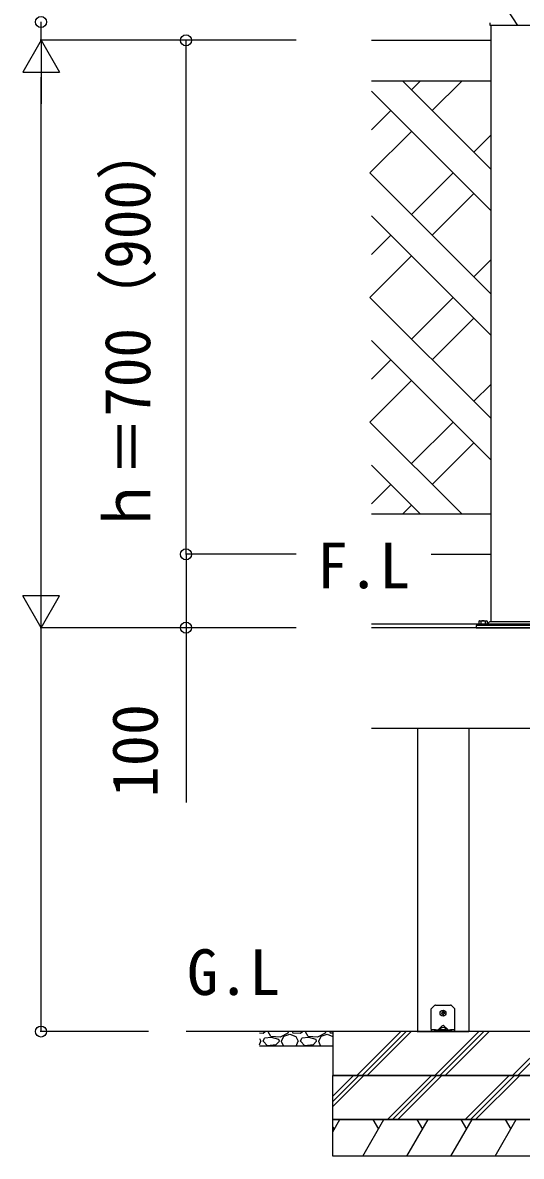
# Model space of a CAD drawing. Units: millimetres, scale not verified. Extents: x -4375 to 4375, y -6502 to 6475.
# Drawn here: x -1372 to -693, y 78 to 1622 of the extents above; entities that cross this region are included whole.
import ezdxf
from ezdxf.enums import TextEntityAlignment as Align

# ---------------------------------------------------------------- set-up
doc = ezdxf.new("R2010")
doc.units = ezdxf.units.MM
doc.header["$LTSCALE"] = 30
for name, color, linetype in [('0-1_USER1', 3, 'Continuous'), ('0-2_YKK_13', 4, 'Continuous'), ('0-3_YKK_A1', 4, 'Continuous'), ('0-4_YKK_D', 6, 'Continuous')]:
    doc.layers.add(name, color=color, linetype=linetype)
doc.styles.add('ＭＳ ゴシック', font='')
doc.styles.get('ＭＳ ゴシック').set_extended_font_data('MS Gothic')

msp = doc.modelspace()

# ---------------------------------------------------------------- linework, layer by layer
at = {"layer": '0-2_YKK_13'}
for p, q in [((-816, 279.2), (-811.59, 283.61)), ((-816, 251.2), (-816, 279.2)), ((-810.17, 284.2), (-789.83, 284.2)), ((-788.41, 283.61), (-784, 279.2)), ((-784, 251.2), (-784, 279.2)), ((-802.24, 273.7), (-801.14, 273.72)), ((-802.24, 272.7), (-801.14, 272.68)), ((-801.14, 273.72), (-800.62, 273.82)), ((-801.14, 272.68), (-800.62, 272.58)), ((-800.52, 274.34), (-800.62, 273.82)), ((-800.52, 272.06), (-800.62, 272.58)), ((-800.5, 275.44), (-800.52, 274.34)), ((-800.5, 270.96), (-800.52, 272.06)), ((-799.5, 275.44), (-799.48, 274.34)), ((-799.5, 270.96), (-799.48, 272.06)), ((-799.48, 274.34), (-799.38, 273.82)), ((-799.48, 272.06), (-799.38, 272.58)), ((-798.86, 273.72), (-799.38, 273.82)), ((-798.86, 272.68), (-799.38, 272.58)), ((-797.76, 273.7), (-798.86, 273.72)), ((-797.76, 272.7), (-798.86, 272.68)), ((-816, 251.2), (-816, 250.7)), ((-816, 250.7), (-816, 248.2)), ((-811.59, 250.7), (-816, 250.7)), ((-816, 248.2), (-811.59, 248.2)), ((-810.17, 250.7), (-811.59, 250.7)), ((-811.59, 250.7), (-811.59, 248.2)), ((-811.59, 248.2), (-810.17, 248.2)), ((-810.17, 250.7), (-789.83, 250.7)), ((-810.17, 248.2), (-789.83, 248.2)), ((-805.9, 251.2), (-801.44, 255.66)), ((-804, 251.62), (-804, 251.2)), ((-796.5, 250.7), (-803.5, 250.7)), ((-798.56, 255.66), (-794.1, 251.2)), ((-796, 251.62), (-796, 251.2)), ((-788.41, 250.7), (-789.83, 250.7)), ((-789.83, 248.2), (-788.41, 248.2)), ((-788.41, 248.2), (-788.41, 250.7)), ((-788.41, 248.2), (-784, 248.2)), ((-784, 250.7), (-784, 251.2))]:
    msp.add_line(p, q, dxfattribs=at)
msp.add_lwpolyline([(-784, 248.2), (-784, 250.7), (-788.41, 250.7)], dxfattribs=at)
msp.add_circle((-800, 273.2), 4, dxfattribs=at)
for centre, radius, start, end in [((-810.17, 282.2), 2, 90, 135), ((-789.83, 282.2), 2, 45, 90), ((-800, 273.2), 2.3, 167.44414, 192.55586), ((-800, 273.2), 2.3, 77.44414, 102.55586), ((-800, 273.2), 2.3, 257.44414, 282.55586), ((-800, 273.2), 2.3, 347.44414, 12.55586), ((-803, 251.62), 1, 126.03188, 180), ((-803.5, 251.2), 0.5, 180, 270), ((-800, 247.5), 6.1, 53.96812, 126.03188), ((-796.5, 251.2), 0.5, 270, 0), ((-797, 251.62), 1, 0, 53.96812)]:
    msp.add_arc(centre, radius, start, end, dxfattribs=at)
for centre, major_axis, ratio, start_param, end_param in [((-805.4, 251.2), (-0.688, -0.425), 0.381966, 5.2659633, 6.8367597), ((-800, 252.77), (0, -3.54), 0.707107, 2.5261129, 3.7570724), ((-794.6, 251.2), (-0.688, 0.425), 0.381966, 2.5880183, 4.1588146)]:
    msp.add_ellipse(centre, major_axis=major_axis, ratio=ratio, start_param=start_param, end_param=end_param, dxfattribs=at)
at = {"layer": '0-3_YKK_A1'}
for p, q in [((-735, 1618.2), (-735, 806.2)), ((-897.5, 1598.2), (-735, 1598.2)), ((-897.5, 1543.2), (-735, 1543.2)), ((-735, 1366.28), (-897.5, 1528.78)), ((-735, 1422.85), (-855.35, 1543.2)), ((-830.53, 1543.2), (-842.94, 1530.79)), ((-773.97, 1543.2), (-814.66, 1502.51)), ((-871.23, 1502.51), (-897.5, 1476.23)), ((-842.94, 1474.22), (-899.51, 1417.66)), ((-735, 1469.03), (-758.09, 1445.94)), ((-899.51, 1417.66), (-735, 1253.15)), ((-786.37, 1417.66), (-842.94, 1361.09)), ((-758.09, 1389.37), (-814.66, 1332.8)), ((-897.5, 1359.08), (-735, 1196.58)), ((-871.23, 1332.8), (-897.5, 1306.53)), ((-842.94, 1304.52), (-899.51, 1247.95)), ((-735, 1299.32), (-758.09, 1276.23)), ((-899.51, 1247.95), (-735, 1083.44)), ((-786.37, 1247.95), (-842.94, 1191.38)), ((-758.09, 1219.67), (-814.66, 1163.1)), ((-897.5, 1189.37), (-735, 1026.87)), ((-871.23, 1163.1), (-897.5, 1136.82)), ((-842.94, 1134.81), (-899.51, 1078.24)), ((-735, 1129.62), (-758.09, 1106.53)), ((-899.51, 1078.24), (-774.47, 953.2)), ((-786.37, 1078.24), (-842.94, 1021.68)), ((-758.09, 1049.96), (-814.66, 993.39)), ((-897.5, 1019.67), (-831.03, 953.2)), ((-871.23, 993.39), (-897.5, 967.12)), ((-842.94, 965.11), (-854.85, 953.2)), ((-897.5, 953.2), (-735, 953.2)), ((-816.25, 898.2), (-735, 898.2)), ((1024.5, 803.2), (-897.5, 803.2)), ((-750.5, 807.62), (-751.27, 807.17)), ((-751.27, 807.17), (-751.27, 803.62)), ((-751.27, 803.62), (-739.73, 803.62)), ((-751.2, 803.62), (-751.2, 802.4)), ((-750.5, 807.62), (-740.5, 807.62)), ((-748.39, 807.17), (-748.39, 803.62)), ((-742.61, 807.17), (-742.61, 803.62)), ((-740.5, 807.62), (-739.73, 807.17)), ((-739.8, 803.62), (-739.8, 802.4)), ((-739.73, 807.17), (-739.73, 803.62)), ((-738.42, 804.35), (-739.54, 802.4)), ((-659.78, 806.2), (-735.22, 806.2)), ((1024.5, 798.2), (-897.5, 798.2)), ((-640, 801.4), (-755, 801.4)), ((-755, 801.4), (-755, 798.2)), ((-755, 798.2), (-640, 798.2)), ((-752, 802.4), (-739, 802.4)), ((-752, 801.4), (-752, 802.4)), ((-739, 801.4), (-752, 801.4)), ((-739, 802.4), (-739, 801.4)), ((-897.5, 661.2), (1024.5, 661.2)), ((-835, 661.2), (-835, 248.2)), ((-835, 661.2), (-835, 248.2)), ((-765, 661.2), (-765, 248.2)), ((1150.11, 248.2), (-1149.97, 248.2)), ((-950, 248.2), (-1050, 248.2)), ((-1044.77, 246.1), (-1042.06, 248.2)), ((-1038.16, 247.63), (-1037.65, 248.2)), ((-1034.61, 241.53), (-1038.16, 247.63)), ((-1010.64, 248.2), (-1011.24, 246.1)), ((-1005.31, 248.2), (-1004.64, 246.61)), ((-993.97, 246.1), (-991.26, 248.2)), ((-987.36, 247.63), (-986.85, 248.2)), ((-983.81, 241.53), (-987.36, 247.63)), ((-959.84, 248.2), (-960.44, 246.1)), ((-954.51, 248.2), (-953.84, 246.61)), ((-950, 247.54), (-949.34, 248.2)), ((-917.41, 188.2), (-857.41, 248.2)), ((-910.34, 188.2), (-850.34, 248.2)), ((-903.27, 188.2), (-843.27, 248.2)), ((-835.08, 248.2), (-764.92, 248.2)), ((-811.35, 188.2), (-751.35, 248.2)), ((-804.28, 188.2), (-744.28, 248.2)), ((-797.21, 188.2), (-737.21, 248.2)), ((-1050, 246.35), (-1044.77, 246.1)), ((-1050, 238.56), (-1048.32, 234.93)), ((-1050, 230.24), (-1048.32, 234.93)), ((-1044.77, 234.93), (-1043.24, 238.99)), ((-1039.18, 228.83), (-1044.77, 234.93)), ((-1033.59, 240.01), (-1043.24, 238.99)), ((-1021.91, 240.52), (-1034.61, 241.53)), ((-1023.43, 237.47), (-1033.59, 240.01)), ((-1022.92, 234.93), (-1027.5, 229.85)), ((-1022.92, 234.93), (-1023.43, 237.47)), ((-1011.24, 246.1), (-1021.91, 240.52)), ((-1020.38, 234.93), (-1017.5, 228.2)), ((-1019.88, 234.93), (-1016.83, 242.04)), ((-1016.83, 242.04), (-1008.7, 244.58)), ((-1008.7, 244.58), (-1000.57, 241.53)), ((-1004.64, 246.61), (-993.97, 246.1)), ((-1000.57, 241.53), (-997.52, 234.93)), ((-999.93, 228.2), (-997.52, 234.93)), ((-993.97, 234.93), (-992.44, 238.99)), ((-988.38, 228.83), (-993.97, 234.93)), ((-982.79, 240.01), (-992.44, 238.99)), ((-971.11, 240.52), (-983.81, 241.53)), ((-972.63, 237.47), (-982.79, 240.01)), ((-972.12, 234.93), (-976.7, 229.85)), ((-972.12, 234.93), (-972.63, 237.47)), ((-960.44, 246.1), (-971.11, 240.52)), ((-969.58, 234.93), (-966.7, 228.2)), ((-969.08, 234.93), (-966.03, 242.04)), ((-966.03, 242.04), (-957.9, 244.58)), ((-957.9, 244.58), (-950, 241.62)), ((-953.84, 246.61), (-950, 246.43)), ((-705.28, 188.2), (-650, 243.48)), ((-698.21, 188.2), (-650, 236.41)), ((-950, 228.2), (-1050, 228.2)), ((-1027.5, 229.85), (-1039.18, 228.83)), ((-976.7, 229.85), (-988.38, 228.83)), ((-650, 188.2), (-950, 188.2)), ((-950, 160.09), (-921.89, 188.2)), ((-950, 153.02), (-914.82, 188.2)), ((-950, 145.95), (-907.75, 188.2)), ((-875.83, 128.2), (-815.83, 188.2)), ((-868.76, 128.2), (-808.76, 188.2)), ((-861.69, 128.2), (-801.69, 188.2)), ((-769.76, 128.2), (-709.76, 188.2)), ((-762.69, 128.2), (-702.69, 188.2)), ((-755.62, 128.2), (-695.62, 188.2)), ((-950, 111.66), (-940.45, 128.2)), ((-909.28, 78.2), (-880.41, 128.2)), ((-895.63, 128.2), (-888.02, 115.02)), ((-849.23, 78.2), (-820.36, 128.2)), ((-835.59, 128.2), (-827.97, 115.02)), ((-789.19, 78.2), (-760.32, 128.2)), ((-775.54, 128.2), (-767.93, 115.02)), ((-729.14, 78.2), (-700.28, 128.2)), ((-715.5, 128.2), (-707.89, 115.02)), ((-950, 118.37), (-948.06, 115.02))]:
    msp.add_line(p, q, dxfattribs=at)
for points in [[(-659, 1618.2), (-736, 1618.2), (-735.79, 1622.25)], [(-950, 188.2), (-650, 188.2), (-950, 188.2)], [(-650, 188.2), (-950, 188.2), (-650, 188.2)], [(-650, 188.2), (-650, 128.2), (-950, 128.2), (-950, 188.2)]]:
    msp.add_lwpolyline(points, dxfattribs=at)
for points in [[(-650, 248.2), (-950, 248.2), (-950, 188.2), (-650, 188.2)], [(-950, 128.2), (-650, 128.2), (-650, 78.2), (-950, 78.2)]]:
    msp.add_lwpolyline(points, close=True, dxfattribs=at)
for centre, radius, start, end in [((-749.83, 805.06), 2.56, 55.61708, 124.38292), ((-745.5, 798.06), 9.55, 72.41276, 107.58724), ((-741.17, 805.06), 2.56, 55.61708, 124.38292), ((-735.21, 802.5), 3.7, 90, 149.99999)]:
    msp.add_arc(centre, radius, start, end, dxfattribs=at)
at = {"layer": '0-4_YKK_D'}
for p, q in [((-1347.5, 1598.2), (-1347.5, 1623.2)), ((-1347.5, 1598.2), (-1372.5, 1554.9)), ((-999.97, 1598.2), (-1348.5, 1598.2)), ((-999.97, 1598.2), (-1348.5, 1598.2)), ((-1347.5, 1598.2), (-1347.5, 1568.2)), ((-1347.5, 1598.2), (-1322.5, 1554.9)), ((-1347.5, 1598.2), (-1347.5, 1511.6)), ((-999.97, 1598.2), (-1150.97, 1598.2)), ((-1149.97, 898.2), (-1149.97, 1598.2)), ((-1372.5, 1554.9), (-1322.5, 1554.9)), ((-1347.5, 848.2), (-1347.5, 1548.2)), ((-999.97, 898.2), (-1150.97, 898.2)), ((-999.97, 898.2), (-1150.97, 898.2)), ((-1347.5, 798.2), (-1347.5, 884.8)), ((-1347.5, 798.2), (-1372.5, 841.5)), ((-1322.5, 841.5), (-1372.5, 841.5)), ((-1347.5, 798.2), (-1322.5, 841.5)), ((-999.97, 798.2), (-1348.5, 798.2)), ((-999.97, 798.2), (-1348.5, 798.2)), ((-1347.5, 248.2), (-1347.5, 798.2)), ((-999.97, 798.2), (-1150.97, 798.2)), ((-1200.97, 248.2), (-1348.5, 248.2))]:
    msp.add_line(p, q, dxfattribs=at)
for points in [[(-698.31, 1618.2), (-798.97, 1773.2), (-1225.66, 1773.2)], [(-1149.97, 898.2), (-1149.97, 798.2), (-1149.97, 560.13)]]:
    msp.add_lwpolyline(points, dxfattribs=at)
for centre in [(-1347.5, 1623.2), (-1149.97, 1598.2), (-1149.97, 898.2), (-1149.97, 798.2), (-1347.5, 248.2)]:
    msp.add_circle(centre, 7.5, dxfattribs=at)

# ---------------------------------------------------------------- texts
at = {"layer": '0-1_USER1', "style": 'ＭＳ ゴシック'}
for s, p in [('F.L', (-971.66, 833.2)), ('G.L', (-1148.73, 279.2))]:
    msp.add_text(s, height=62.32, dxfattribs=at).set_placement(p, align=Align.BOTTOM_LEFT)
at = {"layer": '0-4_YKK_D', "style": 'ＭＳ ゴシック', "width": 0.95}
msp.add_text('ｈ＝700（900）', height=62.32, rotation=90, dxfattribs=at).set_placement((-1180.11, 924.05), align=Align.BOTTOM_LEFT)
at = {"layer": '0-4_YKK_D', "style": 'ＭＳ ゴシック'}
msp.add_text('100', height=62.32, rotation=90, dxfattribs=at).set_placement((-1169.97, 567.09), align=Align.BOTTOM_LEFT)

doc.saveas('drawing.dxf')
